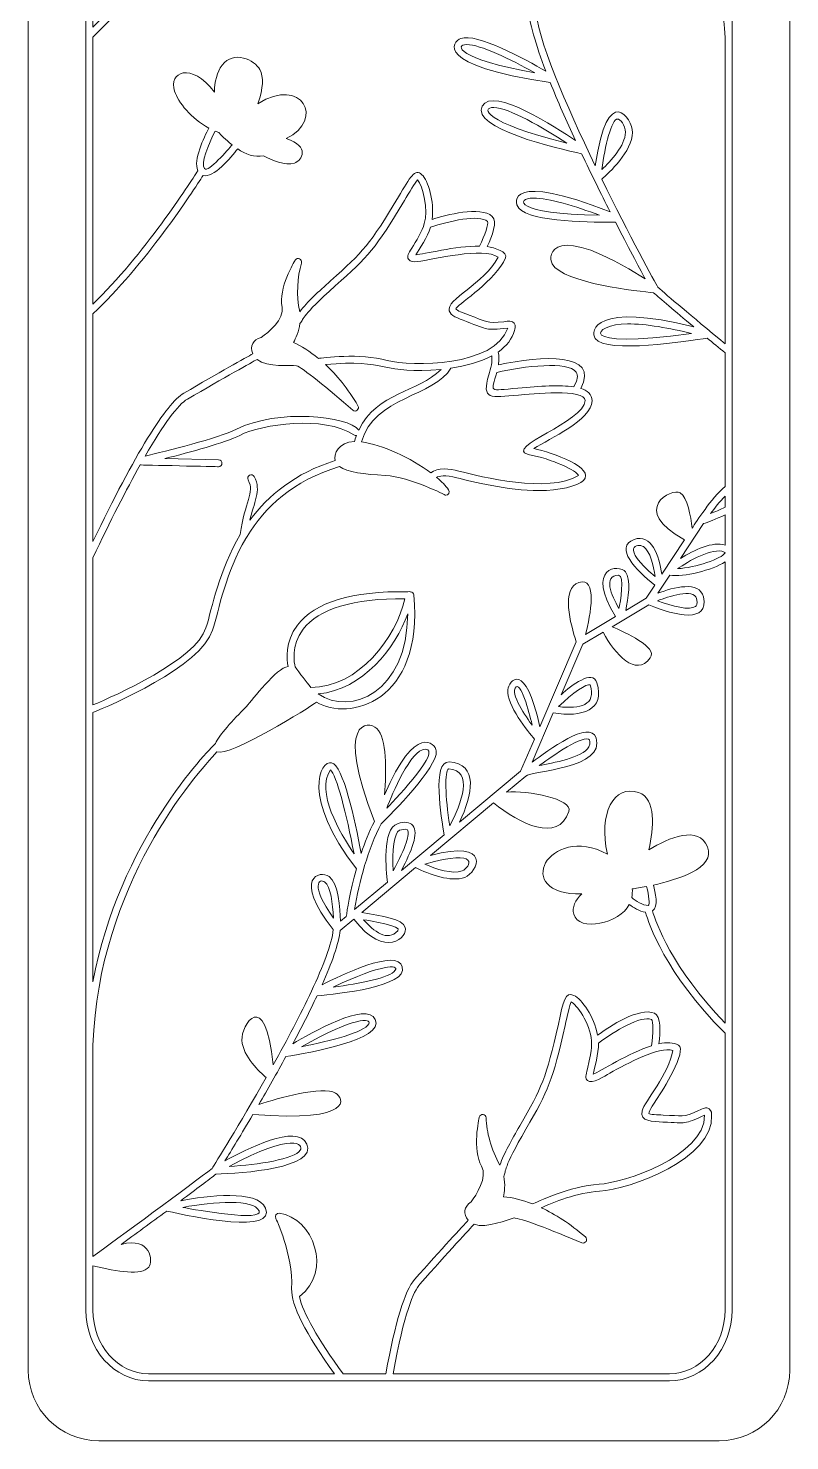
# Model space of a CAD drawing. Header units: inches. Extents: x 186 to 318, y 11 to 493.
# Drawn here: x 186.5 to 317.5, y 10.8 to 254 of the extents above; entities that cross this region are included whole.
import ezdxf

# ---------------------------------------------------------------- set-up
doc = ezdxf.new("R2010")
doc.units = ezdxf.units.IN
doc.header["$MEASUREMENT"] = 0
doc.layers.add('_U+0421_U+043B_U+043E_U+0439 1', color=7, linetype='Continuous')

msp = doc.modelspace()

# ---------------------------------------------------------------- linework, layer by layer
at = {"layer": '_U+0421_U+043B_U+043E_U+0439 1', "color": 1, "lineweight": 9, "true_color": 0xff0000}
msp.add_open_spline([(305.39, 493.2), (305.39, 493.2), (198.61, 493.2), (198.61, 493.2), (191.91, 493.2), (186.48, 487.77), (186.48, 481.07), (186.48, 481.07), (186.48, 22.93), (186.48, 22.93), (186.48, 16.23), (191.91, 10.8), (198.61, 10.8), (198.61, 10.8), (305.39, 10.8), (305.39, 10.8), (312.09, 10.8), (317.52, 16.23), (317.52, 22.93), (317.52, 22.93), (317.52, 481.07), (317.52, 481.07), (317.52, 487.77), (312.09, 493.2), (305.39, 493.2)], degree=3, knots=[0, 0, 0, 0, 1, 1, 1, 2, 2, 2, 3, 3, 3, 4, 4, 4, 5, 5, 5, 6, 6, 6, 7, 7, 7, 8, 8, 8, 8], dxfattribs=at)
at = {"layer": '_U+0421_U+043B_U+043E_U+0439 1', "color": 7, "lineweight": 9, "true_color": 0xffffff}
for points, knots in [([(307.6, 470.7), (307.6, 441.75), (307.6, 46.54), (307.6, 33.3), (307.6, 26.59), (302.77, 21.12), (296.82, 21.12), (286.62, 21.12), (216.98, 21.12), (207.18, 21.12), (201.24, 21.12), (196.4, 26.59), (196.4, 33.3), (196.4, 49.98), (196.4, 430.43), (196.4, 470.7), (196.4, 477.41), (201.24, 482.88), (207.18, 482.88), (207.18, 482.88), (296.82, 482.88), (296.82, 482.88), (302.77, 482.88), (307.6, 477.41), (307.6, 470.7)], [0, 0, 0, 0, 1, 1, 1, 2, 2, 2, 3, 3, 3, 4, 4, 4, 5, 5, 5, 6, 6, 6, 7, 7, 7, 8, 8, 8, 8]), ([(306.4, 470.7), (306.4, 476.75), (302.1, 481.68), (296.82, 481.68), (296.82, 481.68), (207.18, 481.68), (207.18, 481.68), (201.9, 481.68), (197.6, 476.75), (197.6, 470.7), (197.6, 470.7), (197.6, 349.86), (197.6, 349.86), (199.57, 353.74), (204.58, 346.49), (206.75, 342.74), (206.75, 342.74), (206.75, 342.74), (206.75, 342.73), (206.75, 342.73), (207.93, 340.69), (207.93, 340.69), (208.25, 343.29), (208.98, 347.15), (210.55, 347.84), (212.19, 348.55), (216.43, 345.44), (209.11, 338.66), (209.11, 338.66), (213.41, 331.19), (213.41, 331.19), (213.82, 333.3), (214.75, 336.67), (216.65, 337.77), (218.85, 339.04), (225.24, 336.6), (214.54, 329.24), (214.54, 329.24), (216.12, 326.49), (216.12, 326.49), (216.12, 326.49), (220.33, 323.62), (220.33, 323.62), (220.19, 326.07), (220.14, 330.85), (221.62, 332.22), (222.97, 333.47), (228.51, 332.3), (221.86, 322.57), (221.86, 322.57), (227.78, 318.53), (227.78, 318.53), (227.22, 321.47), (226.35, 327.23), (227.93, 328.6), (229.23, 329.72), (233.94, 328.65), (229.31, 317.18), (229.31, 317.18), (235.62, 299.77), (235.62, 299.77), (239.17, 313.06), (242.18, 308.6), (242.22, 306.97), (242.3, 303.98), (237.67, 298.89), (236.41, 297.57), (236.41, 297.57), (238.77, 291.05), (238.77, 291.05), (238.77, 291.05), (251.31, 279.31), (251.31, 279.31), (250.61, 282.28), (248.11, 292.89), (251.07, 293.38), (256.25, 294.24), (254.25, 282.77), (253.04, 277.68), (253.04, 277.68), (261.63, 269.63), (261.63, 269.63), (260.56, 272.6), (259.16, 277.5), (260.53, 278.99), (261.7, 280.27), (265.84, 279.8), (263.64, 267.75), (263.64, 267.75), (270, 261.79), (270, 261.79), (269.64, 265.1), (268.53, 273.04), (265.71, 279.23), (263.15, 282.03), (253.62, 292.69), (256.3, 295.12), (258.94, 297.51), (263.97, 286.19), (265.42, 282.94), (264.66, 302.2), (270.33, 298.65), (271.15, 296.96), (273, 293.16), (267.91, 281.78), (266.88, 279.56), (267.85, 277.39), (268.62, 275.04), (269.23, 272.76), (270.44, 277.65), (274.66, 294.24), (277.28, 289.9), (279.46, 286.31), (271.33, 272.54), (269.87, 270.11), (270.89, 265.48), (271.25, 261.55), (271.33, 260.55), (271.33, 260.55), (272.57, 259.38), (272.57, 259.38), (272.83, 263.05), (273.82, 269.73), (277.24, 268.3), (280.82, 266.79), (276.28, 260.74), (273.72, 257.85), (274.02, 252.37), (279, 240.8), (284.06, 230.33), (286.12, 245.15), (290.48, 238.37), (290.45, 236.11), (290.42, 232.8), (286.42, 229.14), (285.16, 228.07), (289.91, 218.39), (294.41, 210.18), (294.82, 209.44), (296.52, 207.94), (300.39, 204.68), (306.4, 199.69), (306.4, 199.69), (306.4, 252.72), (306.4, 252.72), (306.23, 253.72), (303.48, 292.33), (298.29, 298.19), (293.42, 303.69), (289.56, 307.87), (288.96, 308.52), (286.75, 307.67), (283.11, 309.43), (282.08, 309.59), (281.27, 309.68), (275.51, 307.49), (270.43, 305.32), (269.8, 305.05), (269.29, 305.88), (269.8, 306.33), (272.42, 308.61), (275, 310.24), (277.41, 311.36), (275.46, 312.23), (271.02, 314.02), (267.39, 314.2), (262.37, 314.45), (247.58, 319.73), (248.09, 327.31), (248.08, 327.47), (248.04, 328.09), (248.51, 328.41), (249.01, 328.74), (249.59, 328.46), (250.33, 328.1), (251.24, 327.66), (252.49, 327.06), (254, 327.19), (254.44, 327.22), (258.63, 327.33), (258.9, 327.62), (258.9, 327.63), (258.9, 327.66), (258.88, 327.74), (258.54, 328.98), (253.89, 334.42), (253.49, 338.76), (253.4, 339.76), (255.58, 339.9), (257.14, 339.58), (256.88, 341.63), (256.78, 344.34), (257.92, 344.84), (260.5, 345.98), (265.62, 342.58), (267.69, 341.08), (268.4, 344.88), (271.66, 349.24), (273.03, 347.8), (273.47, 347.34), (273.78, 345.99), (274.46, 342.98), (276.55, 333.62), (277.28, 332.05), (281.08, 325.47), (282.47, 323.06), (283.79, 320.77), (284.51, 318.68), (286.08, 321.43), (286.82, 324.43), (286.87, 326.82), (286.89, 327.53), (287.9, 327.63), (288.06, 326.95), (288.11, 326.72), (289.31, 321.38), (287.68, 318.51), (286.61, 316.63), (288.56, 313.51), (289.48, 312.35), (290.79, 311.45), (290.86, 310.24), (289.96, 309.21), (290.85, 308.24), (294.57, 304.21), (299.19, 298.99), (302.66, 295.07), (305.08, 277.92), (306.4, 265.66), (306.4, 265.66), (306.4, 470.7), (306.4, 470.7), (306.4, 470.7), (306.4, 470.7), (306.4, 470.7)], [0, 0, 0, 0, 1, 1, 1, 2, 2, 2, 3, 3, 3, 4, 4, 4, 5, 5, 5, 6, 6, 6, 7, 7, 7, 8, 8, 8, 9, 9, 9, 10, 10, 10, 11, 11, 11, 12, 12, 12, 13, 13, 13, 14, 14, 14, 15, 15, 15, 16, 16, 16, 17, 17, 17, 18, 18, 18, 19, 19, 19, 20, 20, 20, 21, 21, 21, 22, 22, 22, 23, 23, 23, 24, 24, 24, 25, 25, 25, 26, 26, 26, 27, 27, 27, 28, 28, 28, 29, 29, 29, 30, 30, 30, 31, 31, 31, 32, 32, 32, 33, 33, 33, 34, 34, 34, 35, 35, 35, 36, 36, 36, 37, 37, 37, 38, 38, 38, 39, 39, 39, 40, 40, 40, 41, 41, 41, 42, 42, 42, 43, 43, 43, 44, 44, 44, 45, 45, 45, 46, 46, 46, 47, 47, 47, 48, 48, 48, 49, 49, 49, 50, 50, 50, 51, 51, 51, 52, 52, 52, 53, 53, 53, 54, 54, 54, 55, 55, 55, 56, 56, 56, 57, 57, 57, 58, 58, 58, 59, 59, 59, 60, 60, 60, 61, 61, 61, 62, 62, 62, 63, 63, 63, 64, 64, 64, 65, 65, 65, 66, 66, 66, 67, 67, 67, 68, 68, 68, 69, 69, 69, 70, 70, 70, 71, 71, 71, 72, 72, 72, 73, 73, 73, 74, 74, 74, 75, 75, 75, 76, 76, 76, 77, 77, 77, 78, 78, 78, 78]), ([(306.4, 198.13), (305.31, 199.04), (304.28, 199.89), (303.32, 200.69), (300.13, 200.16), (285.99, 197.97), (284.06, 200.6), (283.04, 202), (284.07, 206.88), (301, 202.62), (297.59, 205.48), (295.27, 207.45), (294.08, 208.49), (291.77, 208.71), (278.5, 210.09), (276.64, 213.47), (275.77, 215.04), (276.62, 221.05), (292.66, 210.88), (291.52, 212.99), (289.66, 216.48), (287.51, 220.67), (284.32, 220.61), (272.89, 220.58), (270.88, 223.08), (269.98, 224.19), (269.14, 229.28), (286.61, 222.44), (285.03, 225.54), (283.35, 228.95), (281.71, 232.42), (277.51, 233.33), (262.58, 236.82), (264.61, 240.62), (266.46, 244.1), (277.35, 236.9), (280.64, 234.69), (279.07, 238.1), (277.57, 241.51), (276.3, 244.71), (256.08, 247.68), (259.49, 251.77), (260.92, 252.28), (263.67, 253.27), (272, 248.71), (275.54, 246.66), (273.83, 251.18), (272.66, 255.13), (272.51, 257.79), (272.51, 257.79), (269.81, 260.32), (269.81, 260.32), (260.67, 253.37), (259.09, 259.3), (260.27, 260.72), (261.51, 262.23), (265.5, 261.51), (268.5, 261.55), (268.5, 261.55), (258.37, 271.05), (258.37, 271.05), (255.77, 269.93), (251.22, 268.49), (248.63, 269.68), (246.16, 270.82), (243.58, 277.43), (255.93, 273.33), (255.93, 273.33), (243.78, 284.72), (243.78, 284.72), (239.04, 281.76), (231.4, 278.61), (229.03, 283.66), (227.91, 286.06), (237.2, 287.41), (241.66, 286.7), (241.66, 286.7), (237.85, 290.28), (237.85, 290.28), (236.63, 291.38), (221.46, 295.17), (224.6, 298.7), (226.89, 301.27), (234.22, 295.1), (236.87, 292.78), (236.87, 292.78), (233.12, 303.15), (233.12, 303.15), (231.39, 303.41), (224.96, 304.58), (223.62, 307.36), (222.98, 308.69), (223.15, 314.69), (232.06, 306.07), (232.06, 306.07), (228.17, 316.81), (228.17, 316.81), (228.17, 316.81), (224.26, 319.48), (224.26, 319.48), (218.97, 310.23), (214.24, 314.39), (214.54, 315.79), (214.87, 317.33), (219.76, 319.39), (222.75, 320.51), (221.06, 321.67), (217.28, 324.24), (215.53, 325.44), (213.34, 325.09), (206.24, 324.08), (205.01, 325.91), (204.17, 327.17), (205.77, 331.23), (214.17, 327.48), (214.17, 327.48), (211.88, 331.45), (211.88, 331.45), (208.69, 331.05), (200.77, 333.72), (199.97, 335.98), (199.38, 337.64), (202.38, 340.04), (210.13, 334.48), (210.13, 334.48), (207.82, 338.48), (207.82, 338.48), (207.82, 338.48), (207.82, 338.48), (207.82, 338.48), (207.82, 338.48), (205.83, 341.95), (205.83, 341.95), (204.51, 342.45), (198.89, 344.74), (197.6, 347.56), (197.6, 347.56), (197.6, 254.2), (197.6, 254.2), (207.17, 263.77), (211.12, 269.19), (212.23, 270.83), (211.41, 271.26), (210.72, 271.82), (210.57, 272.41), (210.53, 272.43), (210.28, 272.46), (210.1, 272.47), (209.31, 272.54), (207.98, 272.66), (206.73, 274.27), (205.13, 276.33), (203.64, 279.1), (206.13, 279.81), (204.07, 281.13), (199.51, 286.11), (204.69, 287.44), (207.15, 288.07), (211.48, 284.67), (213.24, 282.74), (214.1, 283.75), (215.69, 285.13), (217.7, 284.65), (220.87, 283.89), (222.84, 282.24), (222.1, 279.09), (224.55, 279.26), (229.32, 278.03), (231.13, 276.03), (233.49, 273.43), (232.51, 271.65), (230.64, 271.52), (229.27, 271.44), (229.13, 271.43), (227.04, 269.39), (225.05, 267.45), (220.62, 270.13), (218.38, 271.74), (217.46, 269.85), (215.36, 269.7), (213.36, 270.36), (212.37, 268.84), (208.34, 263.14), (197.6, 252.51), (197.6, 252.51), (197.6, 206.52), (197.6, 206.52), (206.28, 214.91), (214.34, 227.41), (215.65, 229.49), (214.83, 231.35), (216.71, 235.22), (217.57, 236.83), (214.47, 238.46), (212.3, 241.33), (211.66, 243.18), (210.52, 246.5), (214.51, 248.31), (218.54, 243.06), (218.52, 244.78), (218.96, 246.53), (219.84, 247.7), (221.78, 250.32), (225.47, 248.57), (226.34, 246.92), (227.01, 245.66), (226.91, 243.8), (226, 241.04), (233.64, 245.84), (237.56, 238.39), (230.88, 235.03), (234.98, 233.66), (233.67, 231.29), (232.27, 230.83), (230.76, 230.34), (228.35, 231.34), (226.96, 232.09), (225.43, 231.7), (223.85, 232.4), (222.52, 233.27), (221.37, 231.8), (218.34, 228.15), (216.55, 228.67), (214.86, 226.01), (206.45, 213.12), (197.6, 204.86), (197.6, 204.86), (197.6, 165.64), (197.6, 165.64), (204.89, 180.79), (210.16, 189.39), (213.27, 191.21), (219.23, 194.69), (223.97, 197.34), (225.12, 197.98), (224.56, 199.33), (225.15, 200.39), (226.55, 200.79), (227.77, 201.6), (230.57, 203.94), (230.15, 206.03), (229.5, 209.24), (232.28, 213.9), (232.4, 214.1), (232.77, 214.7), (233.69, 214.28), (233.49, 213.61), (232.78, 211.15), (232.58, 208.1), (233.19, 205.22), (234.52, 206.96), (236.47, 208.71), (238.51, 210.55), (244.12, 215.56), (245.29, 216.8), (250.17, 224.98), (252.24, 228.46), (253.01, 230), (254.23, 228.82), (255.3, 227.79), (256.39, 224.28), (255.97, 221.11), (258.38, 221.88), (264.26, 223.49), (266.33, 221.63), (267.25, 220.79), (266.32, 218.27), (265.45, 216.43), (266.71, 216.28), (269.05, 215.51), (268.62, 214.51), (266.9, 210.56), (260.84, 206.87), (260.13, 205.81), (260.08, 205.73), (260.07, 205.69), (260.07, 205.69), (260.19, 205.44), (261.38, 205), (262.34, 204.65), (265.25, 203.57), (265.44, 203.13), (268.3, 203.51), (269.11, 203.62), (269.74, 203.7), (270.11, 203.24), (270.46, 202.79), (270.23, 202.21), (270.14, 201.99), (269.78, 200.58), (268.83, 199.32), (267.32, 198.28), (267.54, 197.59), (267.51, 196.83), (267.39, 196.07), (274.77, 197.65), (284.91, 198.32), (281.56, 192.02), (282.65, 191.67), (283.54, 191.03), (283.5, 189.88), (283.41, 186.56), (276.2, 183.39), (273.5, 181.66), (276.64, 180.97), (284.17, 178.35), (282.02, 176.16), (281.04, 175.16), (277.69, 174.42), (274.41, 174.42), (268.95, 174.42), (262.86, 175.96), (260.25, 176.62), (258.18, 177.14), (257.17, 176.95), (256.74, 176.7), (257.6, 175.99), (258.31, 175.26), (258.81, 174.57), (259.09, 174.17), (258.81, 173.62), (258.32, 173.62), (258.32, 173.62), (252.28, 176.75), (247.89, 177.03), (244.32, 177.26), (241.39, 177.53), (240.03, 178.55), (231.99, 176.17), (227.19, 171.52), (224.13, 166.5), (224.09, 166.38), (224.03, 166.27), (223.94, 166.2), (220.45, 160.33), (219.3, 153.98), (218.21, 150.4), (216.28, 144.08), (200.38, 137.33), (197.6, 136.19), (197.6, 136.19), (197.6, 89.82), (197.6, 89.82), (202.12, 114.08), (217.38, 129.58), (218.68, 130.87), (219.38, 132.33), (221.61, 134.82), (224.02, 137.25), (225.08, 138.42), (229.24, 143.94), (231.18, 144.12), (230.94, 145.28), (230.61, 148.35), (232.79, 151.24), (235.79, 155.22), (242.19, 157.16), (251.8, 157), (252.01, 157.08), (252.08, 157.04), (252.2, 157), (252.22, 157), (252.24, 157), (252.27, 157), (252.57, 156.99), (252.82, 156.76), (252.85, 156.45), (254.53, 137.86), (241.51, 134.63), (236.07, 138), (235.07, 137.13), (221.07, 128.51), (218.95, 129.42), (215.27, 125.57), (198.6, 106.63), (197.6, 78.92), (197.6, 78.92), (197.6, 42.53), (197.6, 42.53), (201.32, 45.25), (214.74, 55.05), (218.1, 57.7), (218.6, 58.48), (222.86, 65.3), (227.43, 73.36), (226.33, 74.27), (223.45, 76.9), (223.25, 79.77), (223.07, 82.31), (227.27, 89.24), (228.64, 75.52), (231, 79.76), (233.35, 84.21), (235.22, 88.22), (235.22, 88.22), (235.22, 88.22), (235.22, 88.22), (237.24, 92.55), (238.69, 96.35), (238.97, 98.82), (231.85, 107.85), (236.71, 109.09), (238.24, 107.98), (239.87, 106.78), (240.16, 102.5), (240.2, 100.27), (240.2, 100.27), (241.21, 101.1), (241.21, 101.1), (241.33, 102), (241.84, 105.34), (242.94, 109.27), (233.39, 121.65), (236.72, 128.03), (238.69, 127.56), (240.66, 127.09), (242.67, 117.83), (243.76, 111.95), (244.4, 113.83), (245.15, 115.7), (246.05, 117.45), (239.16, 134.97), (244.97, 134.89), (246.46, 133.44), (248.17, 131.76), (248.12, 126.17), (247.8, 122.02), (253.06, 134.53), (256.6, 130.89), (256.7, 129.6), (256.93, 126.71), (248.96, 118.78), (247.2, 117.05), (244.94, 112.75), (243.43, 107.05), (242.61, 102.27), (242.61, 102.27), (248.28, 107), (248.28, 107), (248.06, 108.81), (247.35, 116.18), (250.01, 117.05), (251.25, 117.46), (252.14, 117.36), (252.66, 116.75), (253.74, 115.45), (252.43, 112.35), (250.69, 109), (250.69, 109), (258.04, 115.13), (258.04, 115.13), (257.54, 118.06), (255.94, 127.89), (258.89, 127.7), (264.01, 127.41), (262.94, 122.02), (260.7, 117.34), (260.7, 117.34), (271.2, 126.09), (271.2, 126.09), (271.2, 126.09), (273.57, 131.6), (273.57, 131.6), (272.5, 132.88), (268.77, 137.52), (268.99, 140.13), (269.12, 141.66), (272.07, 145.36), (274.49, 133.75), (274.49, 133.75), (280.79, 148.38), (280.79, 148.38), (279.76, 151.4), (278.17, 157.67), (281.22, 158.62), (284.51, 159.65), (283.23, 152.99), (282.39, 149.63), (282.39, 149.63), (287.54, 152.73), (287.54, 152.73), (282.23, 161.33), (288.2, 161.8), (289.25, 160.44), (290.25, 159.16), (289.72, 155.79), (289.29, 153.78), (289.29, 153.78), (292.8, 155.89), (292.8, 155.89), (292.8, 155.89), (294.28, 158.14), (294.28, 158.14), (291.08, 160.64), (287.21, 164.72), (290.74, 166), (293.75, 167.09), (295.06, 163.18), (295.51, 160.01), (295.51, 160.01), (299.42, 165.94), (299.42, 165.94), (289.87, 171.19), (297.23, 174.94), (298.68, 174.02), (299.92, 173.24), (300.48, 170.05), (300.72, 167.93), (301.52, 169.14), (303.96, 173), (306.4, 175.15), (306.4, 175.15), (306.4, 198.13), (306.4, 198.13), (306.4, 198.13), (306.4, 198.13), (306.4, 198.13)], [0, 0, 0, 0, 1, 1, 1, 2, 2, 2, 3, 3, 3, 4, 4, 4, 5, 5, 5, 6, 6, 6, 7, 7, 7, 8, 8, 8, 9, 9, 9, 10, 10, 10, 11, 11, 11, 12, 12, 12, 13, 13, 13, 14, 14, 14, 15, 15, 15, 16, 16, 16, 17, 17, 17, 18, 18, 18, 19, 19, 19, 20, 20, 20, 21, 21, 21, 22, 22, 22, 23, 23, 23, 24, 24, 24, 25, 25, 25, 26, 26, 26, 27, 27, 27, 28, 28, 28, 29, 29, 29, 30, 30, 30, 31, 31, 31, 32, 32, 32, 33, 33, 33, 34, 34, 34, 35, 35, 35, 36, 36, 36, 37, 37, 37, 38, 38, 38, 39, 39, 39, 40, 40, 40, 41, 41, 41, 42, 42, 42, 43, 43, 43, 44, 44, 44, 45, 45, 45, 46, 46, 46, 47, 47, 47, 48, 48, 48, 49, 49, 49, 50, 50, 50, 51, 51, 51, 52, 52, 52, 53, 53, 53, 54, 54, 54, 55, 55, 55, 56, 56, 56, 57, 57, 57, 58, 58, 58, 59, 59, 59, 60, 60, 60, 61, 61, 61, 62, 62, 62, 63, 63, 63, 64, 64, 64, 65, 65, 65, 66, 66, 66, 67, 67, 67, 68, 68, 68, 69, 69, 69, 70, 70, 70, 71, 71, 71, 72, 72, 72, 73, 73, 73, 74, 74, 74, 75, 75, 75, 76, 76, 76, 77, 77, 77, 78, 78, 78, 79, 79, 79, 80, 80, 80, 81, 81, 81, 82, 82, 82, 83, 83, 83, 84, 84, 84, 85, 85, 85, 86, 86, 86, 87, 87, 87, 88, 88, 88, 89, 89, 89, 90, 90, 90, 91, 91, 91, 92, 92, 92, 93, 93, 93, 94, 94, 94, 95, 95, 95, 96, 96, 96, 97, 97, 97, 98, 98, 98, 99, 99, 99, 100, 100, 100, 101, 101, 101, 102, 102, 102, 103, 103, 103, 104, 104, 104, 105, 105, 105, 106, 106, 106, 107, 107, 107, 108, 108, 108, 109, 109, 109, 110, 110, 110, 111, 111, 111, 112, 112, 112, 113, 113, 113, 114, 114, 114, 115, 115, 115, 116, 116, 116, 117, 117, 117, 118, 118, 118, 119, 119, 119, 120, 120, 120, 121, 121, 121, 122, 122, 122, 123, 123, 123, 124, 124, 124, 125, 125, 125, 126, 126, 126, 127, 127, 127, 128, 128, 128, 129, 129, 129, 130, 130, 130, 131, 131, 131, 132, 132, 132, 133, 133, 133, 134, 134, 134, 135, 135, 135, 136, 136, 136, 137, 137, 137, 138, 138, 138, 139, 139, 139, 140, 140, 140, 141, 141, 141, 142, 142, 142, 143, 143, 143, 144, 144, 144, 145, 145, 145, 146, 146, 146, 147, 147, 147, 148, 148, 148, 149, 149, 149, 150, 150, 150, 151, 151, 151, 152, 152, 152, 153, 153, 153, 154, 154, 154, 155, 155, 155, 156, 156, 156, 157, 157, 157, 158, 158, 158, 159, 159, 159, 160, 160, 160, 161, 161, 161, 162, 162, 162, 163, 163, 163, 164, 164, 164, 165, 165, 165, 166, 166, 166, 167, 167, 167, 168, 168, 168, 169, 169, 169, 170, 170, 170, 171, 171, 171, 172, 172, 172, 172]), ([(261.93, 251.24), (259.84, 251.24), (260.2, 248.77), (273.66, 246.35), (269.43, 248.72), (264.19, 251.24), (261.93, 251.24)], [0, 0, 0, 0, 1, 1, 1, 2, 2, 2, 2]), ([(266.58, 240.4), (264.4, 240.4), (264.72, 237.84), (279.14, 234.25), (275.15, 236.86), (269.16, 240.4), (266.58, 240.4)], [0, 0, 0, 0, 1, 1, 1, 2, 2, 2, 2]), ([(289.25, 236.12), (289.27, 237.35), (288.28, 238.41), (287.88, 238.41), (286.88, 238.41), (285.72, 233.75), (285.18, 229.7), (286.71, 231.13), (289.23, 233.83), (289.25, 236.12)], [0, 0, 0, 0, 1, 1, 1, 2, 2, 2, 3, 3, 3, 3]), ([(216.81, 229.86), (217.44, 229.12), (220.94, 233.21), (221.55, 233.97), (220.41, 234.87), (219.55, 235.78), (219.27, 236.1), (219.06, 236.17), (218.87, 236.26), (218.67, 236.34), (217.44, 234.06), (216.12, 230.7), (216.81, 229.86)], [0, 0, 0, 0, 1, 1, 1, 2, 2, 2, 3, 3, 3, 4, 4, 4, 4]), ([(253.45, 227.92), (253.03, 227.44), (252.07, 225.82), (251.2, 224.37), (246.26, 216.08), (245.02, 214.76), (239.31, 209.66), (233.32, 204.29), (234.08, 204.19), (233.24, 203.19), (233.05, 201.82), (232.5, 200.61), (232.12, 199.92), (233.48, 199.3), (234.93, 198.41), (236.41, 197.19), (237.01, 197.28), (243.55, 198.14), (248.24, 196.85), (252.46, 195.7), (266.8, 195.78), (269.01, 202.39), (264.9, 202.03), (265.85, 202.08), (261.92, 203.53), (260.28, 204.14), (259.19, 204.54), (258.93, 205.35), (258.26, 207.39), (264.94, 209.98), (267.33, 214.61), (264.82, 216.43), (256.14, 214.21), (253.47, 213.85), (252.88, 213.81), (252.19, 213.76), (251.89, 214.26), (251.59, 214.76), (251.89, 215.23), (252.48, 216.17), (253.21, 217.33), (254.3, 219.1), (254.63, 220.41), (255.37, 222.6), (254.41, 226.95), (253.45, 227.92)], [0, 0, 0, 0, 1, 1, 1, 2, 2, 2, 3, 3, 3, 4, 4, 4, 5, 5, 5, 6, 6, 6, 7, 7, 7, 8, 8, 8, 9, 9, 9, 10, 10, 10, 11, 11, 11, 12, 12, 12, 13, 13, 13, 14, 14, 14, 15, 15, 15, 15]), ([(273.41, 224.8), (270.32, 224.8), (270, 222), (284.78, 221.85), (280.75, 223.36), (275.98, 224.8), (273.41, 224.8)], [0, 0, 0, 0, 1, 1, 1, 2, 2, 2, 2]), ([(253.19, 215.03), (254.43, 215.1), (260.1, 216.57), (264.14, 216.51), (265.08, 218.42), (265.71, 220.36), (265.5, 220.77), (264.1, 222.03), (258.86, 220.85), (255.68, 219.76), (255.19, 218.1), (253.79, 216.03), (253.19, 215.03)], [0, 0, 0, 0, 1, 1, 1, 2, 2, 2, 3, 3, 3, 4, 4, 4, 4]), ([(289.59, 203.14), (283.71, 203.14), (279.96, 198.54), (300.61, 201.49), (296.99, 202.39), (292.75, 203.14), (289.59, 203.14)], [0, 0, 0, 0, 1, 1, 1, 2, 2, 2, 2]), ([(225.85, 197.01), (225.08, 196.58), (220.16, 193.85), (213.88, 190.18), (212.24, 189.23), (209.75, 185.84), (206.59, 180.35), (210.06, 181.18), (219.27, 183.45), (222.31, 185), (229.34, 188.57), (241.59, 187.27), (243.34, 184.85), (246.53, 191.44), (253.52, 191.26), (257.51, 195.3), (247.46, 194.32), (248.16, 197.17), (237.62, 196.12), (239.54, 194.33), (241.46, 191.99), (243.22, 189.03), (243.57, 188.45), (242.82, 187.82), (242.31, 188.27), (238.21, 191.88), (233.47, 195.72), (232.66, 195.9), (231.64, 196.07), (227.68, 195.53), (225.85, 197.01)], [0, 0, 0, 0, 1, 1, 1, 2, 2, 2, 3, 3, 3, 4, 4, 4, 5, 5, 5, 6, 6, 6, 7, 7, 7, 8, 8, 8, 9, 9, 9, 10, 10, 10, 10]), ([(282.3, 189.91), (282.36, 192.05), (272.97, 191.06), (270.86, 190.87), (265.99, 190.44), (264.45, 190), (265.73, 194.35), (266.05, 195.46), (266.41, 196.68), (266.24, 197.64), (264.24, 196.56), (261.75, 195.88), (259.2, 195.51), (256.45, 190.6), (245.9, 190.63), (243.85, 182.8), (247.31, 182.36), (252.34, 180.04), (255.78, 177.46), (256.89, 178.51), (259.07, 178.16), (260.55, 177.79), (264.38, 176.82), (275.98, 173.88), (281.16, 177.02), (280.97, 177.78), (276.67, 179.88), (272.48, 180.65), (268.25, 181.81), (282.2, 186.31), (282.3, 189.91)], [0, 0, 0, 0, 1, 1, 1, 2, 2, 2, 3, 3, 3, 4, 4, 4, 5, 5, 5, 6, 6, 6, 7, 7, 7, 8, 8, 8, 9, 9, 9, 10, 10, 10, 10]), ([(280.77, 194.82), (279.39, 196.77), (271.8, 195.85), (267.1, 194.78), (266.15, 191.29), (265.55, 191.6), (270.75, 192.07), (274.57, 192.4), (278, 192.64), (280.34, 192.29), (281.01, 193.42), (281.16, 194.27), (280.77, 194.82)], [0, 0, 0, 0, 1, 1, 1, 2, 2, 2, 3, 3, 3, 4, 4, 4, 4]), ([(197.6, 137.5), (201.22, 139.02), (215.39, 145.3), (217.06, 150.76), (218.12, 154.21), (219.3, 160.7), (222.97, 166.84), (223.71, 172.62), (225.5, 173.99), (224.33, 176.26), (223.95, 176.95), (225, 177.52), (225.38, 176.83), (226.67, 174.44), (225.25, 172.23), (224.62, 169.32), (227.77, 173.6), (232.38, 177.44), (239.3, 179.58), (238.99, 180.66), (239.8, 182.8), (242.63, 182.85), (242.68, 183.11), (242.78, 183.47), (242.94, 183.91), (242.8, 183.89), (242.66, 183.92), (242.53, 184), (237.35, 187.43), (226.7, 185.88), (222.86, 183.93), (220.38, 182.67), (214.27, 181.01), (210, 179.95), (210, 179.95), (219.23, 179.73), (219.23, 179.73), (220.01, 179.71), (220, 178.53), (219.21, 178.53), (219.22, 178.53), (205.75, 178.84), (205.74, 178.84), (203.35, 174.58), (200.62, 169.23), (197.6, 162.86), (197.6, 162.86), (197.6, 137.5), (197.6, 137.5)], [0, 0, 0, 0, 1, 1, 1, 2, 2, 2, 3, 3, 3, 4, 4, 4, 5, 5, 5, 6, 6, 6, 7, 7, 7, 8, 8, 8, 9, 9, 9, 10, 10, 10, 11, 11, 11, 12, 12, 12, 13, 13, 13, 14, 14, 14, 15, 15, 15, 16, 16, 16, 16]), ([(306.4, 173.49), (305.48, 172.53), (304.56, 171.37), (303.88, 170.45), (304.64, 170.75), (305.54, 171.13), (306.4, 171.59), (306.4, 171.59), (306.4, 173.49), (306.4, 173.49)], [0, 0, 0, 0, 1, 1, 1, 2, 2, 2, 3, 3, 3, 3]), ([(306.4, 170.25), (304.82, 169.46), (303.25, 168.93), (302.69, 168.75), (302.69, 168.75), (298.74, 162.75), (298.74, 162.75), (301.03, 164.16), (304.29, 165.76), (306.4, 165.03), (306.4, 165.03), (306.4, 170.25), (306.4, 170.25)], [0, 0, 0, 0, 1, 1, 1, 2, 2, 2, 3, 3, 3, 4, 4, 4, 4]), ([(292.35, 164.77), (291.35, 165.44), (288.15, 164.81), (294.35, 159.63), (294.1, 161.45), (293.51, 164.01), (292.35, 164.77)], [0, 0, 0, 0, 1, 1, 1, 2, 2, 2, 2]), ([(306.4, 163.72), (306.38, 163.73), (306.32, 163.77), (306.21, 163.83), (304.34, 164.77), (299.96, 162.16), (298.23, 160.99), (301.27, 161.11), (305.85, 162.71), (306.4, 163.71), (306.4, 163.71), (306.4, 163.72), (306.4, 163.72), (306.4, 163.72), (306.4, 163.72), (306.4, 163.72)], [0, 0, 0, 0, 1, 1, 1, 2, 2, 2, 3, 3, 3, 4, 4, 4, 5, 5, 5, 5]), ([(306.4, 162.15), (304.2, 160.72), (299.24, 159.47), (296.86, 159.88), (296.86, 159.88), (294.8, 156.75), (294.8, 156.75), (297.52, 157.76), (301.98, 158.95), (302.66, 156.12), (303.74, 151.58), (297.82, 152.78), (293.27, 154.77), (293.27, 154.77), (286.94, 150.97), (286.94, 150.97), (289.16, 150.01), (294.87, 147.47), (293.52, 145.62), (291.02, 142.21), (287.48, 146.2), (285.39, 150.04), (285.39, 150.04), (281.9, 147.95), (281.9, 147.95), (281.9, 147.95), (278.17, 139.26), (278.17, 139.26), (280.02, 140.9), (283.57, 143.71), (284.32, 141.34), (285.83, 136.61), (281.74, 135.33), (276.83, 136.14), (276.83, 136.14), (273.17, 127.64), (273.17, 127.64), (275.89, 129.69), (283.16, 135.02), (284.19, 131.86), (285.92, 126.57), (273.08, 126.13), (272.08, 125.26), (272.08, 125.26), (268.77, 122.51), (268.77, 122.51), (272.48, 122.82), (280.23, 121.34), (279.5, 119.15), (277.67, 113.67), (271.03, 117.05), (266.55, 120.66), (266.55, 120.66), (255.68, 111.61), (255.68, 111.61), (266.43, 114.38), (263.84, 108.7), (261.59, 107.82), (259.26, 106.91), (255.38, 108.38), (253.14, 109.49), (253.14, 109.49), (243.9, 101.79), (243.9, 101.79), (247.44, 101.17), (250.85, 100.67), (251.36, 99.19), (251.89, 97.69), (247.97, 93.51), (242.51, 100.63), (242.51, 100.63), (240.17, 98.69), (240.17, 98.69), (239.9, 96.41), (238.72, 93.1), (237.04, 89.32), (240.17, 90.89), (249.92, 95.7), (250.85, 92.42), (251.83, 88.98), (239.75, 87.74), (236.17, 87.42), (234.93, 84.78), (233.51, 81.98), (232.01, 79.17), (235.07, 80.96), (244.74, 86.53), (246.19, 83.36), (247.82, 79.83), (234.69, 77.58), (230.82, 76.97), (229.25, 74.09), (227.65, 71.28), (226.15, 68.71), (229.52, 69.79), (237.09, 71.99), (239.38, 70.66), (240.72, 69.89), (242.87, 65.58), (225.15, 67), (223.15, 63.61), (221.42, 60.78), (220.32, 58.99), (223.84, 60.92), (232.81, 65.54), (234.41, 61.9), (236.24, 57.73), (223.28, 56.86), (218.76, 56.7), (217.63, 55.81), (215.36, 54.11), (212.71, 52.14), (217.26, 52.98), (225.88, 54.1), (227.29, 50.87), (229.27, 46.37), (215.08, 49.27), (210.3, 50.36), (207.63, 48.39), (204.81, 46.32), (202.49, 44.62), (207.56, 45.95), (208.03, 41.74), (207.2, 40.7), (206, 39.19), (201.9, 39.92), (197.6, 40.91), (197.6, 40.91), (197.6, 33.3), (197.6, 33.3), (197.6, 27.24), (201.9, 22.32), (207.18, 22.32), (207.18, 22.32), (239.19, 22.32), (239.19, 22.32), (234.18, 29.27), (231.69, 34.2), (231.8, 36.96), (232.05, 43.07), (229.09, 49.04), (229.06, 49.1), (228.84, 49.54), (229.21, 50.04), (229.67, 49.97), (235.56, 49.27), (238.88, 39.93), (233.13, 35.64), (233.72, 32.85), (236.3, 28.3), (240.67, 22.32), (240.67, 22.32), (248.02, 22.32), (248.02, 22.32), (249.65, 31.32), (251.27, 36.64), (252.97, 38.56), (257.59, 43.78), (261.3, 47.81), (262.2, 48.78), (261.25, 49.87), (261.44, 51.07), (262.67, 51.92), (263.59, 53.08), (265.55, 56.2), (264.48, 58.08), (262.84, 60.95), (264.04, 66.29), (264.1, 66.52), (264.25, 67.19), (265.27, 67.11), (265.28, 66.39), (265.34, 64), (266.11, 60.91), (267.64, 58.25), (268.37, 60.34), (269.69, 62.64), (271.07, 65.04), (274.85, 71.59), (275.59, 73.15), (277.7, 82.55), (278.58, 86.48), (278.83, 88.24), (280.38, 87.5), (281.73, 86.85), (283.87, 83.83), (284.46, 80.65), (286.53, 82.15), (291.66, 85.55), (294.23, 84.41), (295.38, 83.91), (295.28, 81.2), (295.02, 79.15), (296.33, 79.42), (297.5, 79.4), (298.37, 78.9), (299.93, 78), (295.6, 71.07), (294.61, 69.57), (294.4, 69.24), (293.26, 67.57), (293.26, 67.18), (293.44, 66.97), (294.73, 66.92), (295.76, 66.89), (298.94, 66.77), (299.23, 66.41), (301.83, 67.67), (302.57, 68.03), (303.15, 68.31), (303.64, 67.98), (304.12, 67.66), (304.08, 67.04), (304.06, 66.8), (304.58, 59.48), (290.07, 54.04), (284.76, 53.77), (281.13, 53.59), (276.69, 51.8), (274.75, 50.93), (277.15, 49.81), (279.73, 48.18), (282.35, 45.9), (282.86, 45.45), (282.36, 44.62), (281.72, 44.89), (276.65, 47.06), (270.91, 49.24), (270.07, 49.16), (269.04, 49), (265.41, 47.24), (263.19, 48.09), (262.59, 47.44), (258.74, 43.27), (253.87, 37.76), (252.82, 36.58), (251.17, 32.91), (249.25, 22.32), (249.25, 22.32), (296.82, 22.32), (296.82, 22.32), (302.1, 22.32), (306.4, 27.25), (306.4, 33.3), (306.4, 33.3), (306.4, 80.97), (306.4, 80.97), (296.02, 91.39), (293.25, 99.84), (292.71, 101.83), (291.64, 101.97), (290.58, 102.64), (289.91, 103.15), (288.3, 99.89), (281.23, 98.33), (280.34, 101.49), (280.03, 102.61), (280.6, 103.91), (281.73, 104.96), (269.51, 104.7), (275.91, 117.21), (286.15, 111.84), (284.52, 118.82), (287.3, 123.86), (291.52, 122.42), (294.58, 121.37), (294.1, 116.31), (293.28, 112.57), (296.74, 114.68), (301.87, 116.83), (303.37, 113.08), (304.86, 109.37), (297.98, 107.36), (294.05, 106.5), (294.41, 105.23), (294.96, 102.82), (293.91, 102.03), (294.47, 100.07), (297.2, 92.24), (306.4, 82.7), (306.4, 82.7), (306.4, 162.15), (306.4, 162.15), (306.4, 162.15), (306.4, 162.15), (306.4, 162.15)], [0, 0, 0, 0, 1, 1, 1, 2, 2, 2, 3, 3, 3, 4, 4, 4, 5, 5, 5, 6, 6, 6, 7, 7, 7, 8, 8, 8, 9, 9, 9, 10, 10, 10, 11, 11, 11, 12, 12, 12, 13, 13, 13, 14, 14, 14, 15, 15, 15, 16, 16, 16, 17, 17, 17, 18, 18, 18, 19, 19, 19, 20, 20, 20, 21, 21, 21, 22, 22, 22, 23, 23, 23, 24, 24, 24, 25, 25, 25, 26, 26, 26, 27, 27, 27, 28, 28, 28, 29, 29, 29, 30, 30, 30, 31, 31, 31, 32, 32, 32, 33, 33, 33, 34, 34, 34, 35, 35, 35, 36, 36, 36, 37, 37, 37, 38, 38, 38, 39, 39, 39, 40, 40, 40, 41, 41, 41, 42, 42, 42, 43, 43, 43, 44, 44, 44, 45, 45, 45, 46, 46, 46, 47, 47, 47, 48, 48, 48, 49, 49, 49, 50, 50, 50, 51, 51, 51, 52, 52, 52, 53, 53, 53, 54, 54, 54, 55, 55, 55, 56, 56, 56, 57, 57, 57, 58, 58, 58, 59, 59, 59, 60, 60, 60, 61, 61, 61, 62, 62, 62, 63, 63, 63, 64, 64, 64, 65, 65, 65, 66, 66, 66, 67, 67, 67, 68, 68, 68, 69, 69, 69, 70, 70, 70, 71, 71, 71, 72, 72, 72, 73, 73, 73, 74, 74, 74, 75, 75, 75, 76, 76, 76, 77, 77, 77, 78, 78, 78, 79, 79, 79, 80, 80, 80, 81, 81, 81, 82, 82, 82, 83, 83, 83, 84, 84, 84, 85, 85, 85, 86, 86, 86, 87, 87, 87, 88, 88, 88, 89, 89, 89, 90, 90, 90, 91, 91, 91, 92, 92, 92, 93, 93, 93, 94, 94, 94, 95, 95, 95, 95]), ([(288.06, 159.83), (285.36, 159.8), (286.81, 156.44), (288.13, 154.09), (288.36, 155.22), (289.16, 159.84), (288.06, 159.83)], [0, 0, 0, 0, 1, 1, 1, 2, 2, 2, 2]), ([(251.27, 155.81), (242.47, 155.87), (236.43, 154.07), (233.76, 150.54), (231.62, 147.73), (232.28, 144.64), (232.41, 144.09), (233.2, 142.98), (234.35, 141.42), (235.09, 140.54), (243.34, 140.53), (249.82, 149.08), (251.27, 155.81)], [0, 0, 0, 0, 1, 1, 1, 2, 2, 2, 3, 3, 3, 4, 4, 4, 4]), ([(301.3, 154.48), (301.4, 154.57), (301.73, 154.84), (301.49, 155.85), (301.06, 157.66), (296.51, 156.13), (294.78, 155.45), (297.28, 154.49), (300.38, 153.72), (301.3, 154.48)], [0, 0, 0, 0, 1, 1, 1, 2, 2, 2, 3, 3, 3, 3]), ([(251.78, 153.22), (249.67, 147.26), (244.1, 140.18), (236.35, 139.4), (241.93, 135.55), (251.68, 139.6), (251.78, 153.22)], [0, 0, 0, 0, 1, 1, 1, 2, 2, 2, 2]), ([(270.45, 140.6), (269.22, 139.59), (272.25, 135.29), (273.21, 134.01), (272.94, 135.21), (271.39, 141.36), (270.45, 140.6)], [0, 0, 0, 0, 1, 1, 1, 2, 2, 2, 2]), ([(283.18, 140.97), (282.61, 141.29), (280.16, 139.55), (277.73, 137.22), (281.42, 136.79), (284.3, 137.45), (283.18, 140.97)], [0, 0, 0, 0, 1, 1, 1, 2, 2, 2, 2]), ([(282.94, 130.28), (283.3, 130.88), (283.1, 131.58), (282.89, 131.64), (281.36, 132.09), (275.7, 128.02), (274.4, 127.06), (276.67, 127.49), (281.86, 128.44), (282.94, 130.28)], [0, 0, 0, 0, 1, 1, 1, 2, 2, 2, 3, 3, 3, 3]), ([(254.79, 129.87), (252.29, 129.87), (249.08, 122.06), (248.19, 119.76), (250.21, 121.84), (257.71, 129.87), (254.79, 129.87)], [0, 0, 0, 0, 1, 1, 1, 2, 2, 2, 2]), ([(259.01, 116.67), (261.06, 120.57), (263.2, 126.26), (258.82, 126.5), (258.12, 126.14), (258.23, 121.73), (259.01, 116.67)], [0, 0, 0, 0, 1, 1, 1, 2, 2, 2, 2]), ([(238.49, 126.34), (235.88, 122.64), (240.12, 115.44), (242.55, 111.88), (241.26, 118.7), (239.52, 125.49), (238.49, 126.34)], [0, 0, 0, 0, 1, 1, 1, 2, 2, 2, 2]), ([(249.3, 108.96), (251.43, 113), (252.25, 115.36), (251.73, 115.98), (251.52, 116.24), (250.71, 116.02), (250.39, 115.92), (249.39, 115.59), (249.08, 112.34), (249.3, 108.96)], [0, 0, 0, 0, 1, 1, 1, 2, 2, 2, 3, 3, 3, 3]), ([(261.15, 108.94), (262.54, 109.48), (264.53, 112.94), (254.7, 110.09), (256.61, 109.26), (259.52, 108.3), (261.15, 108.94)], [0, 0, 0, 0, 1, 1, 1, 2, 2, 2, 2]), ([(237.53, 107.01), (236.53, 107.74), (234.94, 106.53), (238.99, 100.8), (238.9, 103.32), (238.49, 106.31), (237.53, 107.01)], [0, 0, 0, 0, 1, 1, 1, 2, 2, 2, 2]), ([(290.32, 104.36), (290.98, 103.82), (292.27, 102.94), (293.17, 102.98), (293.44, 103.19), (293.34, 104.63), (292.87, 106.25), (291.85, 106.05), (290.98, 105.91), (290.42, 105.83), (290.45, 105.45), (290.44, 104.93), (290.32, 104.36)], [0, 0, 0, 0, 1, 1, 1, 2, 2, 2, 3, 3, 3, 4, 4, 4, 4]), ([(250.1, 98.62), (250.86, 99.46), (245.27, 100.34), (244.15, 100.53), (245.9, 98.54), (248.33, 96.65), (250.1, 98.62)], [0, 0, 0, 0, 1, 1, 1, 2, 2, 2, 2]), ([(249.63, 91.81), (250.33, 92.81), (247.35, 92.95), (238.96, 88.93), (243.48, 89.49), (248.74, 90.52), (249.63, 91.81)], [0, 0, 0, 0, 1, 1, 1, 2, 2, 2, 2]), ([(268.29, 52.83), (269.78, 52.67), (271.45, 52.27), (273.26, 51.57), (273.8, 51.84), (279.8, 54.72), (284.7, 54.97), (288.84, 55.18), (302.87, 59.75), (302.87, 66.84), (299.08, 65.22), (300.04, 65.53), (295.71, 65.69), (294, 65.75), (291.6, 65.75), (292.12, 67.63), (292.53, 69.15), (296.78, 74.04), (297.41, 78.02), (295.02, 78.78), (289.56, 75.76), (286.56, 74.1), (285.66, 73.6), (283.5, 72.15), (282.72, 72.82), (282.28, 73.2), (282.42, 73.74), (282.69, 74.83), (283.77, 79.13), (283.27, 78.64), (283.41, 79.64), (283.16, 82.84), (280.79, 85.96), (279.91, 86.4), (279.66, 85.82), (279.24, 83.95), (278.87, 82.29), (276.74, 72.78), (275.97, 71.13), (272.11, 64.44), (268.1, 57.49), (268.73, 57.33), (268.33, 56.33), (268.58, 54.96), (268.43, 53.61), (268.29, 52.83)], [0, 0, 0, 0, 1, 1, 1, 2, 2, 2, 3, 3, 3, 4, 4, 4, 5, 5, 5, 6, 6, 6, 7, 7, 7, 8, 8, 8, 9, 9, 9, 10, 10, 10, 11, 11, 11, 12, 12, 12, 13, 13, 13, 14, 14, 14, 15, 15, 15, 15]), ([(245.08, 82.58), (245.62, 83.58), (242.71, 83.88), (233.52, 78.66), (238.48, 79.61), (244.31, 81.15), (245.08, 82.58)], [0, 0, 0, 0, 1, 1, 1, 2, 2, 2, 2]), ([(293.76, 78.82), (294.06, 80.96), (294.04, 83.02), (293.71, 83.34), (291.98, 84.1), (287.32, 81.33), (284.61, 79.27), (284.66, 77.49), (283.93, 74.95), (283.71, 73.95), (284.9, 74.41), (289.85, 77.61), (293.76, 78.82)], [0, 0, 0, 0, 1, 1, 1, 2, 2, 2, 3, 3, 3, 4, 4, 4, 4]), ([(233.28, 60.83), (233.92, 61.83), (232.15, 64.04), (221.04, 58.02), (226.03, 58.36), (232.3, 59.27), (233.28, 60.83)], [0, 0, 0, 0, 1, 1, 1, 2, 2, 2, 2]), ([(226.19, 50.39), (225.28, 52.48), (218.51, 51.98), (213.07, 50.99), (215.48, 50.51), (227.03, 48.48), (226.19, 50.39)], [0, 0, 0, 0, 1, 1, 1, 2, 2, 2, 2])]:
    msp.add_open_spline(points, degree=3, knots=knots, dxfattribs=at)

doc.saveas('drawing.dxf')
